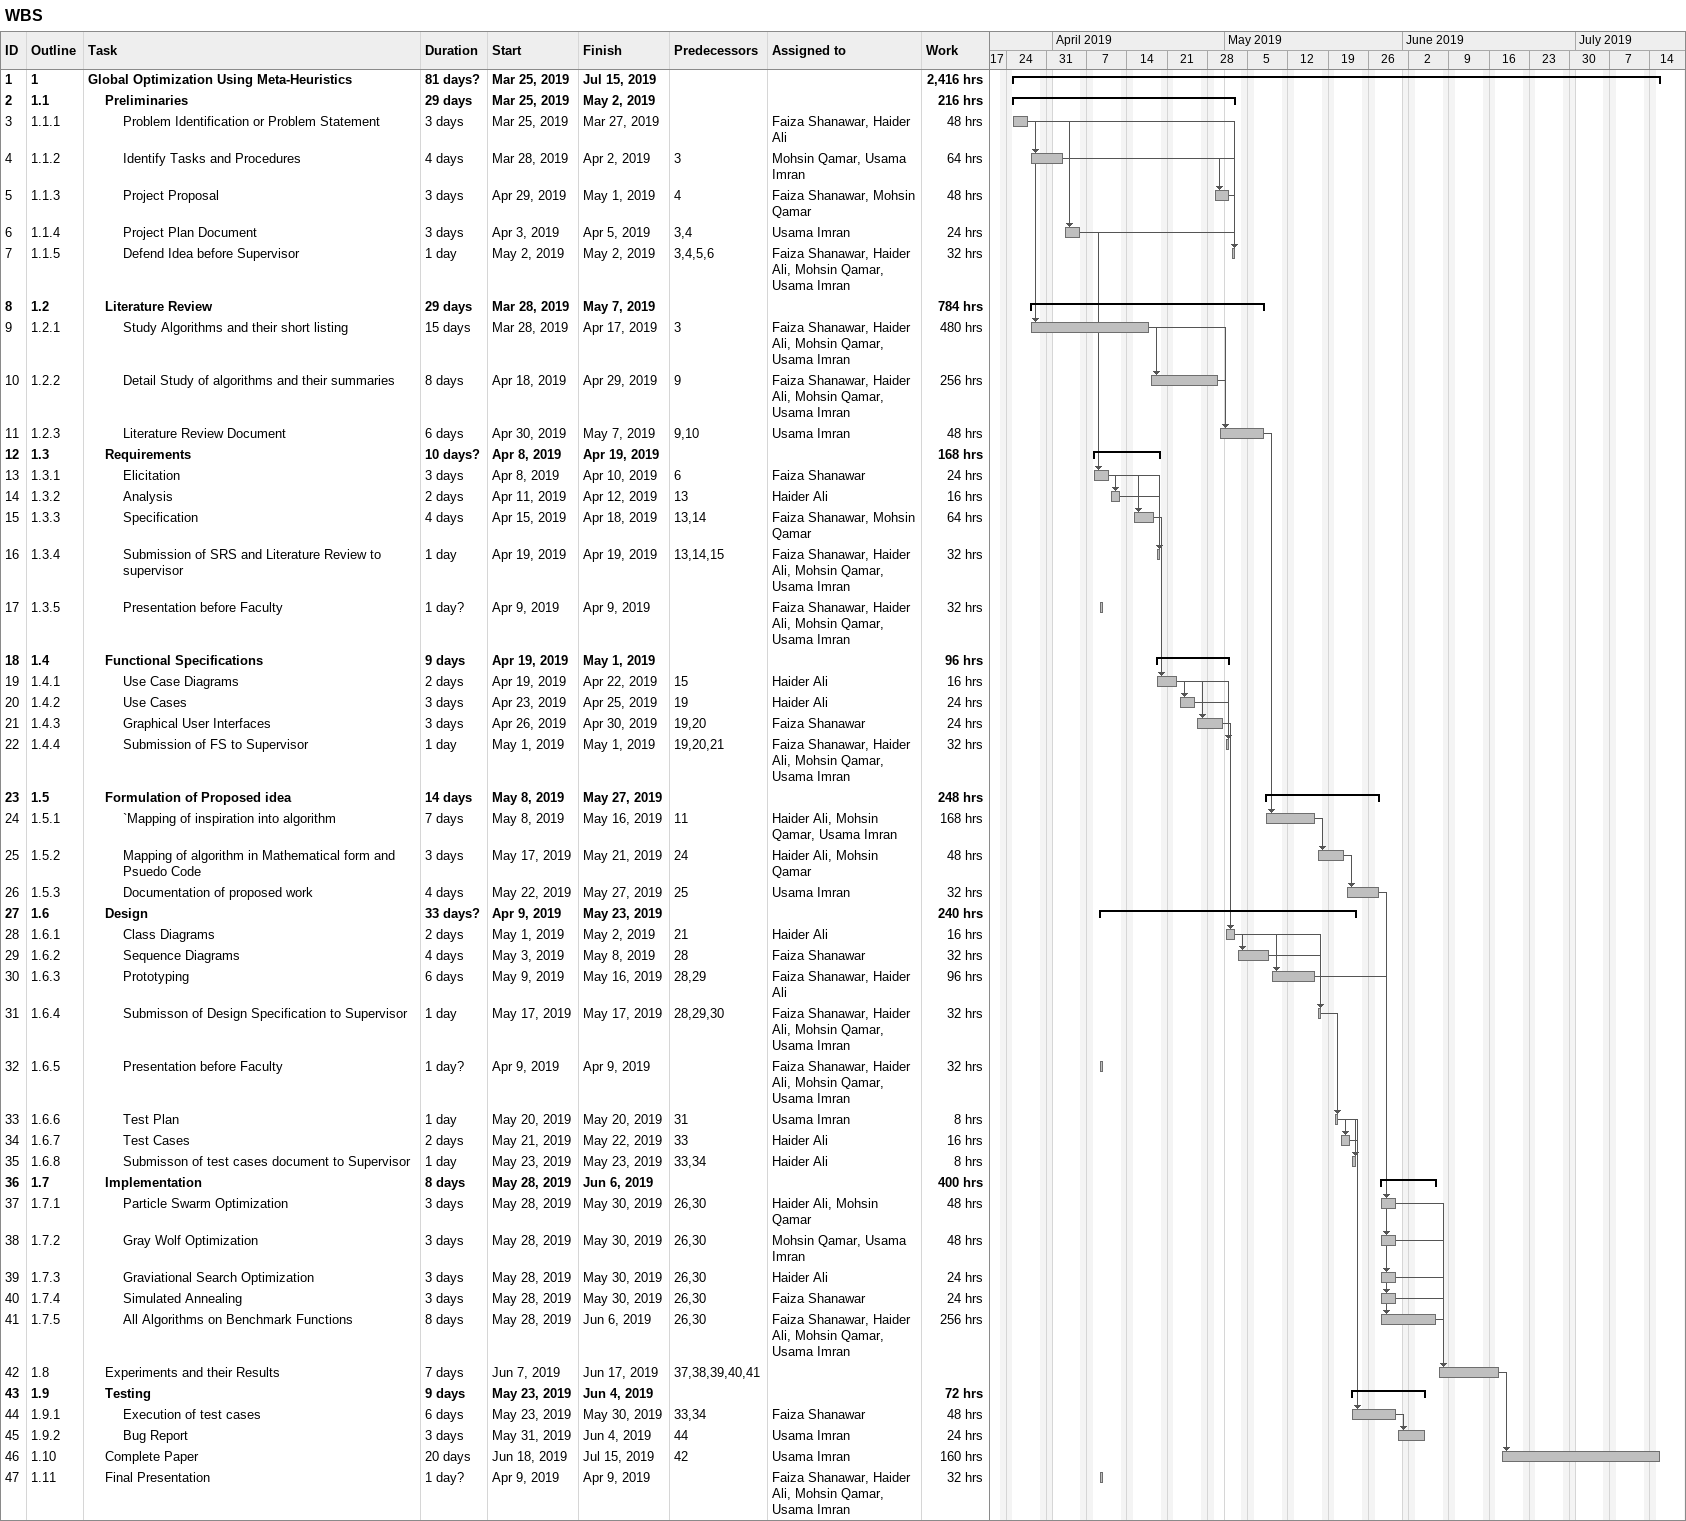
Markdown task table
WBS

| ID | WBS | Task | Duration | Start | Finish | Predecessors | Resources | Work (h) |
|---|---|---|---|---|---|---|---|---|
| 1 | 1 | **Global Optimization Using Meta-Heuristics** | 81d? | 2019-03-25 | 2019-07-15 |  |  | 2416 |
| 2 | 1.1 | **Preliminaries** | 29d | 2019-03-25 | 2019-05-02 |  |  | 216 |
| 3 | 1.1.1 | Problem Identification or Problem Statement | 3d | 2019-03-25 | 2019-03-27 |  | Faiza Shanawar, Haider Ali | 48 |
| 4 | 1.1.2 | Identify Tasks and Procedures | 4d | 2019-03-28 | 2019-04-02 | 3 | Mohsin Qamar, Usama Imran | 64 |
| 5 | 1.1.3 | Project Proposal | 3d | 2019-04-29 | 2019-05-01 | 4 | Faiza Shanawar, Mohsin Qamar | 48 |
| 6 | 1.1.4 | Project Plan Document | 3d | 2019-04-03 | 2019-04-05 | 3, 4 | Usama Imran | 24 |
| 7 | 1.1.5 | Defend Idea before Supervisor | 1d | 2019-05-02 | 2019-05-02 | 3, 4, 5, 6 | Faiza Shanawar, Haider Ali, Mohsin Qamar, Usama Imran | 32 |
| 8 | 1.2 | **Literature Review** | 29d | 2019-03-28 | 2019-05-07 |  |  | 784 |
| 9 | 1.2.1 | Study Algorithms and their short listing | 15d | 2019-03-28 | 2019-04-17 | 3 | Faiza Shanawar, Haider Ali, Mohsin Qamar, Usama Imran | 480 |
| 10 | 1.2.2 | Detail Study of algorithms and their summaries | 8d | 2019-04-18 | 2019-04-29 | 9 | Faiza Shanawar, Haider Ali, Mohsin Qamar, Usama Imran | 256 |
| 11 | 1.2.3 | Literature Review Document | 6d | 2019-04-30 | 2019-05-07 | 9, 10 | Usama Imran | 48 |
| 12 | 1.3 | **Requirements** | 10d? | 2019-04-08 | 2019-04-19 |  |  | 168 |
| 13 | 1.3.1 | Elicitation | 3d | 2019-04-08 | 2019-04-10 | 6 | Faiza Shanawar | 24 |
| 14 | 1.3.2 | Analysis | 2d | 2019-04-11 | 2019-04-12 | 13 | Haider Ali | 16 |
| 15 | 1.3.3 | Specification | 4d | 2019-04-15 | 2019-04-18 | 13, 14 | Faiza Shanawar, Mohsin Qamar | 64 |
| 16 | 1.3.4 | Submission of SRS and Literature Review to supervisor | 1d | 2019-04-19 | 2019-04-19 | 13, 14, 15 | Faiza Shanawar, Haider Ali, Mohsin Qamar, Usama Imran | 32 |
| 17 | 1.3.5 | Presentation before Faculty | 1d? | 2019-04-09 | 2019-04-09 |  | Faiza Shanawar, Haider Ali, Mohsin Qamar, Usama Imran | 32 |
| 18 | 1.4 | **Functional Specifications** | 9d | 2019-04-19 | 2019-05-01 |  |  | 96 |
| 19 | 1.4.1 | Use Case Diagrams | 2d | 2019-04-19 | 2019-04-22 | 15 | Haider Ali | 16 |
| 20 | 1.4.2 | Use Cases | 3d | 2019-04-23 | 2019-04-25 | 19 | Haider Ali | 24 |
| 21 | 1.4.3 | Graphical User Interfaces | 3d | 2019-04-26 | 2019-04-30 | 19, 20 | Faiza Shanawar | 24 |
| 22 | 1.4.4 | Submission of FS to Supervisor | 1d | 2019-05-01 | 2019-05-01 | 19, 20, 21 | Faiza Shanawar, Haider Ali, Mohsin Qamar, Usama Imran | 32 |
| 23 | 1.5 | **Formulation of Proposed idea** | 14d | 2019-05-08 | 2019-05-27 |  |  | 248 |
| 24 | 1.5.1 | `Mapping of inspiration into algorithm | 7d | 2019-05-08 | 2019-05-16 | 11 | Haider Ali, Mohsin Qamar, Usama Imran | 168 |
| 25 | 1.5.2 | Mapping of algorithm in Mathematical form and Psuedo Code | 3d | 2019-05-17 | 2019-05-21 | 24 | Haider Ali, Mohsin Qamar | 48 |
| 26 | 1.5.3 | Documentation of proposed work | 4d | 2019-05-22 | 2019-05-27 | 25 | Usama Imran | 32 |
| 27 | 1.6 | **Design** | 33d? | 2019-04-09 | 2019-05-23 |  |  | 240 |
| 28 | 1.6.1 | Class Diagrams | 2d | 2019-05-01 | 2019-05-02 | 21 | Haider Ali | 16 |
| 29 | 1.6.2 | Sequence Diagrams | 4d | 2019-05-03 | 2019-05-08 | 28 | Faiza Shanawar | 32 |
| 30 | 1.6.3 | Prototyping | 6d | 2019-05-09 | 2019-05-16 | 28, 29 | Faiza Shanawar, Haider Ali | 96 |
| 31 | 1.6.4 | Submisson of Design Specification to Supervisor | 1d | 2019-05-17 | 2019-05-17 | 28, 29, 30 | Faiza Shanawar, Haider Ali, Mohsin Qamar, Usama Imran | 32 |
| 32 | 1.6.5 | Presentation before Faculty | 1d? | 2019-04-09 | 2019-04-09 |  | Faiza Shanawar, Haider Ali, Mohsin Qamar, Usama Imran | 32 |
| 33 | 1.6.6 | Test Plan | 1d | 2019-05-20 | 2019-05-20 | 31 | Usama Imran | 8 |
| 34 | 1.6.7 | Test Cases | 2d | 2019-05-21 | 2019-05-22 | 33 | Haider Ali | 16 |
| 35 | 1.6.8 | Submisson of test cases document to Supervisor | 1d | 2019-05-23 | 2019-05-23 | 33, 34 | Haider Ali | 8 |
| 36 | 1.7 | **Implementation** | 8d | 2019-05-28 | 2019-06-06 |  |  | 400 |
| 37 | 1.7.1 | Particle Swarm Optimization | 3d | 2019-05-28 | 2019-05-30 | 26, 30 | Haider Ali, Mohsin Qamar | 48 |
| 38 | 1.7.2 | Gray Wolf Optimization | 3d | 2019-05-28 | 2019-05-30 | 26, 30 | Mohsin Qamar, Usama Imran | 48 |
| 39 | 1.7.3 | Graviational Search Optimization | 3d | 2019-05-28 | 2019-05-30 | 26, 30 | Haider Ali | 24 |
| 40 | 1.7.4 | Simulated Annealing | 3d | 2019-05-28 | 2019-05-30 | 26, 30 | Faiza Shanawar | 24 |
| 41 | 1.7.5 | All Algorithms on Benchmark Functions | 8d | 2019-05-28 | 2019-06-06 | 26, 30 | Faiza Shanawar, Haider Ali, Mohsin Qamar, Usama Imran | 256 |
| 42 | 1.8 | Experiments and their Results | 7d | 2019-06-07 | 2019-06-17 | 37, 38, 39, 40, 41 |  |  |
| 43 | 1.9 | **Testing** | 9d | 2019-05-23 | 2019-06-04 |  |  | 72 |
| 44 | 1.9.1 | Execution of test cases | 6d | 2019-05-23 | 2019-05-30 | 33, 34 | Faiza Shanawar | 48 |
| 45 | 1.9.2 | Bug Report | 3d | 2019-05-31 | 2019-06-04 | 44 | Usama Imran | 24 |
| 46 | 1.10 | Complete Paper | 20d | 2019-06-18 | 2019-07-15 | 42 | Usama Imran | 160 |
| 47 | 1.11 | Final Presentation | 1d? | 2019-04-09 | 2019-04-09 |  | Faiza Shanawar, Haider Ali, Mohsin Qamar, Usama Imran | 32 |
